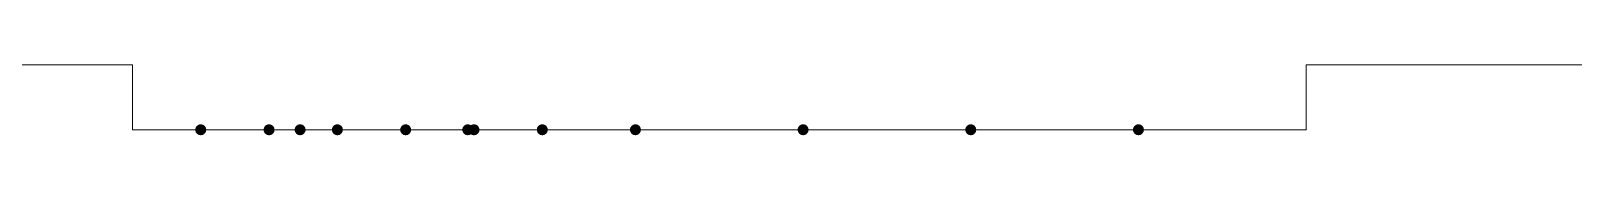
# Model space of a CAD drawing. Header units: millimetres. Extents: x 0 to 588, y 0 to 418.
# Drawn here: x 138.9 to 173.67, y 51.75 to 53.35 of the extents above; entities that cross this region are included whole.
import ezdxf

# ---------------------------------------------------------------- set-up
doc = ezdxf.new("R2010")
doc.units = ezdxf.units.MM

msp = doc.modelspace()

# ---------------------------------------------------------------- hatches: boundary and pattern name
h = msp.add_hatch(color=0)
edge = h.paths.add_edge_path()
edge.add_arc((142.728496, 51.877834), 0.125009, 0, 360)
h = msp.add_hatch(color=0)
edge = h.paths.add_edge_path()
edge.add_arc((144.268528, 51.877834), 0.125009, 0, 360)
h = msp.add_hatch(color=0)
edge = h.paths.add_edge_path()
edge.add_arc((144.968542, 51.877834), 0.125009, 0, 360)
h = msp.add_hatch(color=0)
edge = h.paths.add_edge_path()
edge.add_arc((145.80856, 51.877834), 0.125009, 0, 360)
h = msp.add_hatch(color=0)
edge = h.paths.add_edge_path()
edge.add_arc((147.348591, 51.877834), 0.125009, 0, 360)
h = msp.add_hatch(color=0)
edge = h.paths.add_edge_path()
edge.add_arc((148.74862, 51.877834), 0.125009, 0, 360)
h = msp.add_hatch(color=0)
edge = h.paths.add_edge_path()
edge.add_arc((148.888623, 51.877834), 0.125009, 0, 360)
h = msp.add_hatch(color=0)
edge = h.paths.add_edge_path()
edge.add_arc((150.428655, 51.877834), 0.125009, 0, 360)
h = msp.add_hatch(color=0)
edge = h.paths.add_edge_path()
edge.add_arc((152.528698, 51.877834), 0.125009, 0, 360)
h = msp.add_hatch(color=0)
edge = h.paths.add_edge_path()
edge.add_arc((156.308776, 51.877834), 0.125009, 0, 360)
h = msp.add_hatch(color=0)
edge = h.paths.add_edge_path()
edge.add_arc((160.088854, 51.877834), 0.125009, 0, 360)
h = msp.add_hatch(color=0)
edge = h.paths.add_edge_path()
edge.add_arc((163.868932, 51.877834), 0.125009, 0, 360)

# ---------------------------------------------------------------- linework, layer by layer
at = {"color": 0, "lineweight": 0}
for points in [[(134.328323, 53.347847), (141.188464, 53.347847)], [(141.188464, 53.347847), (141.188464, 51.877817)], [(167.64901, 51.877817), (167.64901, 53.347847)], [(167.64901, 53.347847), (174.509152, 53.347847)], [(141.188464, 51.877817), (167.64901, 51.877817)], [(141.188464, 51.877817), (151.968687, 51.877817)]]:
    msp.add_lwpolyline(points, close=True, dxfattribs=at)
for points in [[(134.328323, 53.347847), (141.188464, 53.347847)], [(141.188464, 53.347847), (134.328323, 53.347847)], [(141.188464, 53.347847), (141.188464, 51.877817), (167.64901, 51.877817)], [(167.64901, 51.877817), (141.188464, 51.877817), (141.188464, 53.347847)], [(167.64901, 53.347847), (174.509152, 53.347847)], [(167.64901, 51.877817), (167.64901, 53.347847)], [(174.509152, 53.347847), (167.64901, 53.347847)], [(167.64901, 53.347847), (167.64901, 51.877817)], [(167.64901, 51.877817), (141.188464, 51.877817)], [(167.64901, 51.877817), (141.188464, 51.877817)], [(167.64901, 51.877817), (141.188464, 51.877817)], [(167.64901, 51.877817), (141.188464, 51.877817)], [(167.64901, 51.877817), (141.188464, 51.877817)], [(167.64901, 51.877817), (141.188464, 51.877817), (167.64901, 51.877817), (141.188464, 51.877817)], [(141.188464, 51.877817), (151.968687, 51.877817)], [(141.188464, 51.877817), (151.968687, 51.877817)], [(141.188464, 51.877817), (151.968687, 51.877817)], [(141.188464, 51.877817), (151.968687, 51.877817)], [(141.188464, 51.877817), (151.968687, 51.877817)], [(141.188464, 51.877817), (151.968687, 51.877817)]]:
    msp.add_lwpolyline(points, dxfattribs=at)

doc.saveas('drawing.dxf')
